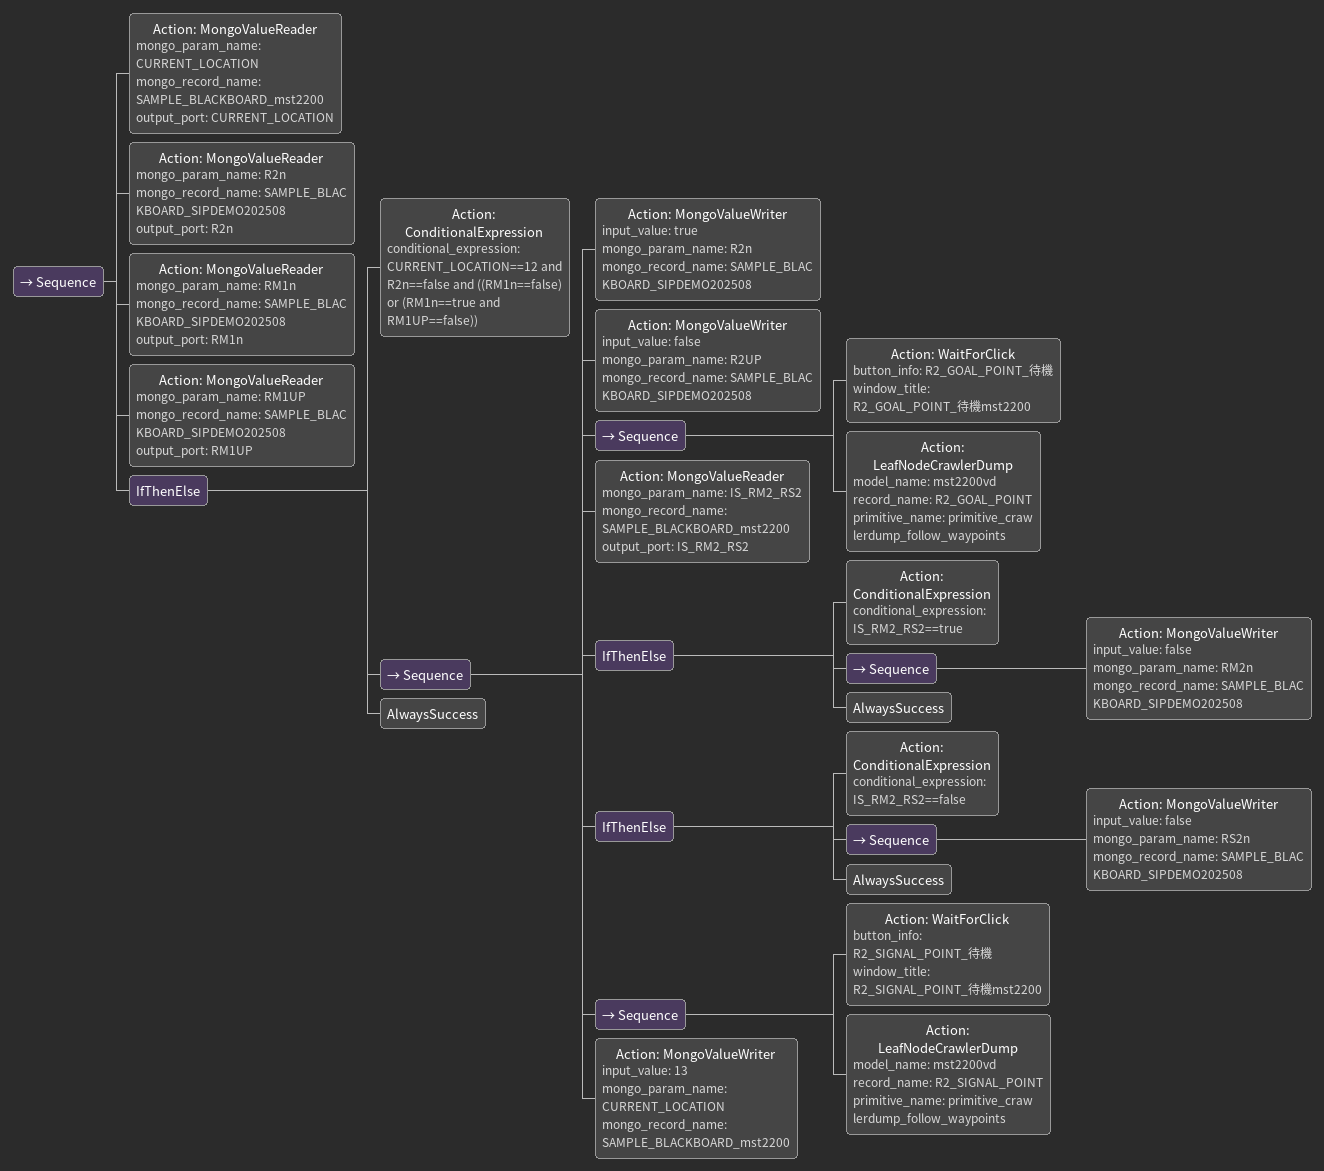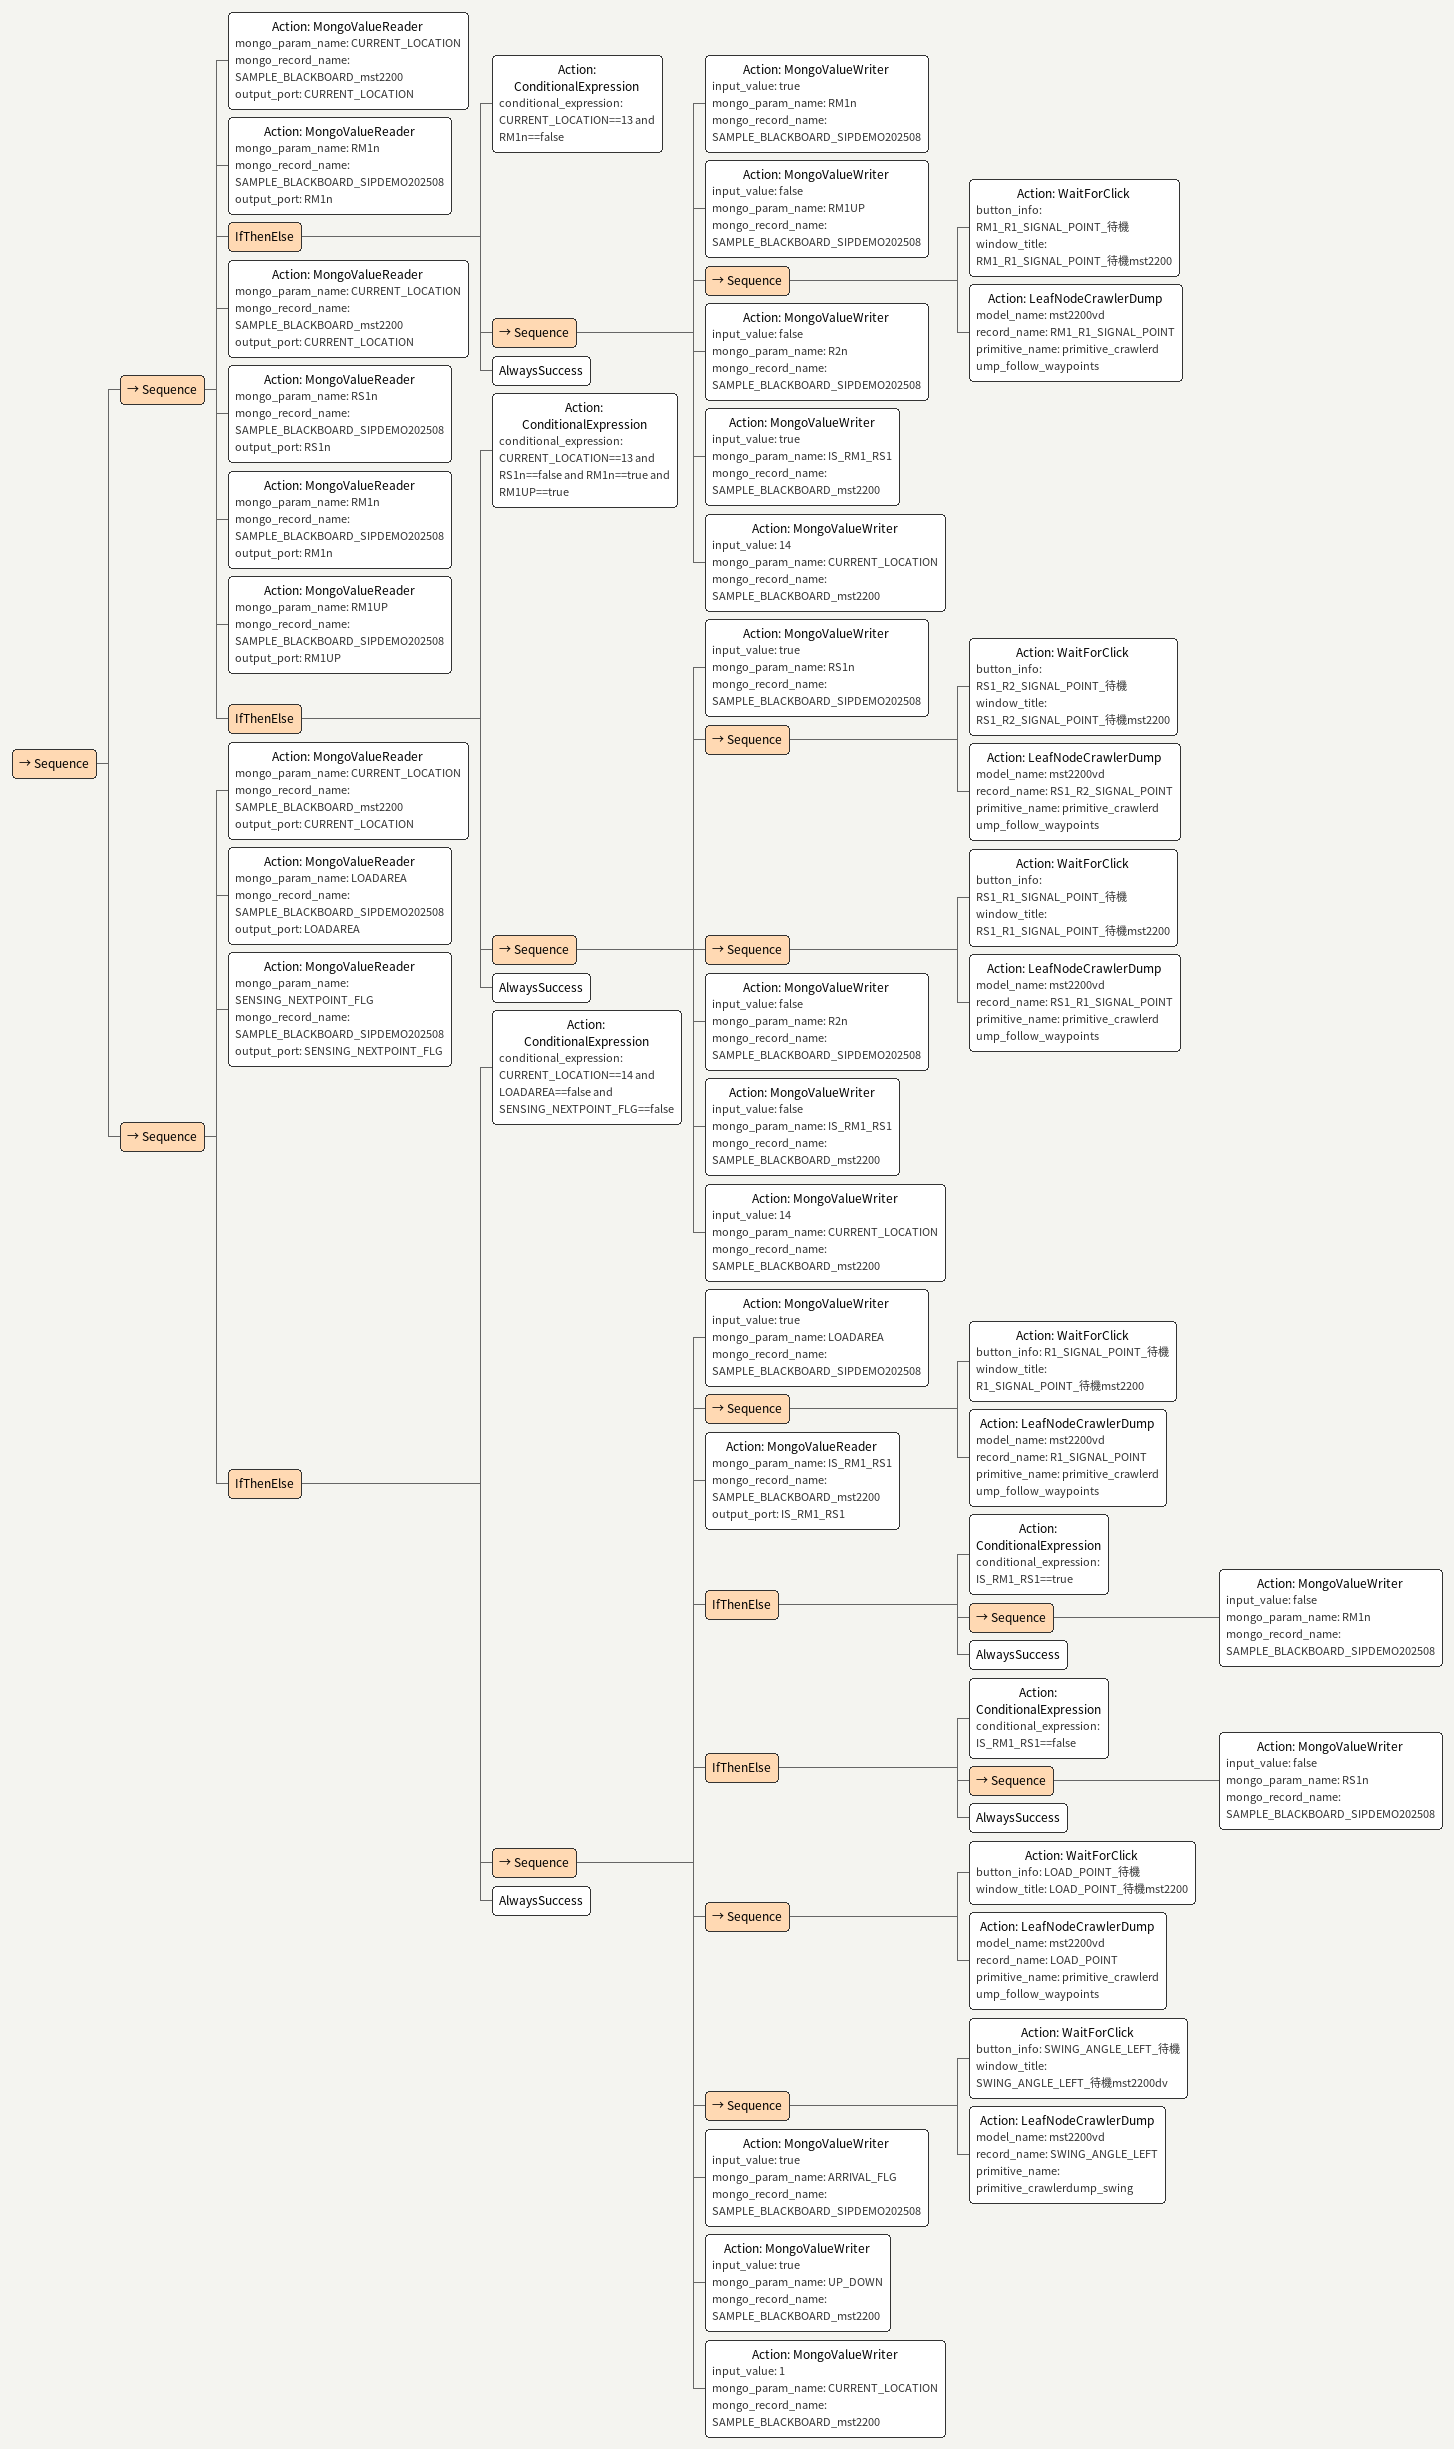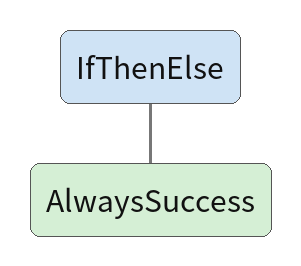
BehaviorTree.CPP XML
<Sequence>
    <Action ID="MongoValueReader" mongo_param_name="CURRENT_LOCATION" mongo_record_name="SAMPLE_BLACKBOARD_mst2200" output_port="CURRENT_LOCATION"/>
    <Action ID="MongoValueReader" mongo_param_name="R2n" mongo_record_name="SAMPLE_BLACKBOARD_SIPDEMO202508" output_port="R2n"/>
    <Action ID="MongoValueReader" mongo_param_name="RM1n" mongo_record_name="SAMPLE_BLACKBOARD_SIPDEMO202508" output_port="RM1n"/>
    <Action ID="MongoValueReader" mongo_param_name="RM1UP" mongo_record_name="SAMPLE_BLACKBOARD_SIPDEMO202508" output_port="RM1UP"/>
    <IfThenElse>
        <Action ID="ConditionalExpression" conditional_expression="CURRENT_LOCATION==12 and R2n==false and ((RM1n==false) or (RM1n==true and RM1UP==false))"/>
        <Sequence>
            <Action ID="MongoValueWriter" input_value="true" mongo_param_name="R2n" mongo_record_name="SAMPLE_BLACKBOARD_SIPDEMO202508"/>
            <Action ID="MongoValueWriter" input_value="false" mongo_param_name="R2UP" mongo_record_name="SAMPLE_BLACKBOARD_SIPDEMO202508"/>
            <Sequence>
                <Action ID="WaitForClick" button_info="R2_GOAL_POINT_待機" window_title="R2_GOAL_POINT_待機mst2200"/>
                <Action ID="LeafNodeCrawlerDump" model_name="mst2200vd" record_name="R2_GOAL_POINT" primitive_name="primitive_crawlerdump_follow_waypoints"/>
            </Sequence>
            <Action ID="MongoValueReader" mongo_param_name="IS_RM2_RS2" mongo_record_name="SAMPLE_BLACKBOARD_mst2200" output_port="IS_RM2_RS2"/>
            <IfThenElse>
                <Action ID="ConditionalExpression" conditional_expression="IS_RM2_RS2==true"/>
                <Sequence>
                    <Action ID="MongoValueWriter" input_value="false" mongo_param_name="RM2n" mongo_record_name="SAMPLE_BLACKBOARD_SIPDEMO202508"/>
                </Sequence>
                <AlwaysSuccess/>
            </IfThenElse>
            <IfThenElse>
                <Action ID="ConditionalExpression" conditional_expression="IS_RM2_RS2==false"/>
                <Sequence>
                    <Action ID="MongoValueWriter" input_value="false" mongo_param_name="RS2n" mongo_record_name="SAMPLE_BLACKBOARD_SIPDEMO202508"/>
                </Sequence>
                <AlwaysSuccess/>
            </IfThenElse>
            <Sequence>
                <Action ID="WaitForClick" button_info="R2_SIGNAL_POINT_待機" window_title="R2_SIGNAL_POINT_待機mst2200"/>
                <Action ID="LeafNodeCrawlerDump" model_name="mst2200vd" record_name="R2_SIGNAL_POINT" primitive_name="primitive_crawlerdump_follow_waypoints"/>
            </Sequence>
            <Action ID="MongoValueWriter" input_value="13" mongo_param_name="CURRENT_LOCATION" mongo_record_name="SAMPLE_BLACKBOARD_mst2200"/>
        </Sequence>
        <AlwaysSuccess/>
    </IfThenElse>
</Sequence>

<Sequence>
    <Sequence>
        <Action ID="MongoValueReader" mongo_param_name="CURRENT_LOCATION" mongo_record_name="SAMPLE_BLACKBOARD_mst2200" output_port="CURRENT_LOCATION"/>
        <Action ID="MongoValueReader" mongo_param_name="RM1n" mongo_record_name="SAMPLE_BLACKBOARD_SIPDEMO202508" output_port="RM1n"/>
        <IfThenElse>
            <Action ID="ConditionalExpression" conditional_expression="CURRENT_LOCATION==13 and RM1n==false"/>
            <Sequence>
                <Action ID="MongoValueWriter" input_value="true" mongo_param_name="RM1n" mongo_record_name="SAMPLE_BLACKBOARD_SIPDEMO202508"/>
                <Action ID="MongoValueWriter" input_value="false" mongo_param_name="RM1UP" mongo_record_name="SAMPLE_BLACKBOARD_SIPDEMO202508"/>
                <Sequence>
                    <Action ID="WaitForClick" button_info="RM1_R1_SIGNAL_POINT_待機" window_title="RM1_R1_SIGNAL_POINT_待機mst2200"/>
                    <Action ID="LeafNodeCrawlerDump" model_name="mst2200vd" record_name="RM1_R1_SIGNAL_POINT" primitive_name="primitive_crawlerdump_follow_waypoints"/>
                </Sequence>
                <Action ID="MongoValueWriter" input_value="false" mongo_param_name="R2n" mongo_record_name="SAMPLE_BLACKBOARD_SIPDEMO202508"/>
                <Action ID="MongoValueWriter" input_value="true" mongo_param_name="IS_RM1_RS1" mongo_record_name="SAMPLE_BLACKBOARD_mst2200"/>
                <Action ID="MongoValueWriter" input_value="14" mongo_param_name="CURRENT_LOCATION" mongo_record_name="SAMPLE_BLACKBOARD_mst2200"/>
            </Sequence>
            <AlwaysSuccess/>
        </IfThenElse>
        <Action ID="MongoValueReader" mongo_param_name="CURRENT_LOCATION" mongo_record_name="SAMPLE_BLACKBOARD_mst2200" output_port="CURRENT_LOCATION"/>
        <Action ID="MongoValueReader" mongo_param_name="RS1n" mongo_record_name="SAMPLE_BLACKBOARD_SIPDEMO202508" output_port="RS1n"/>
        <Action ID="MongoValueReader" mongo_param_name="RM1n" mongo_record_name="SAMPLE_BLACKBOARD_SIPDEMO202508" output_port="RM1n"/>
        <Action ID="MongoValueReader" mongo_param_name="RM1UP" mongo_record_name="SAMPLE_BLACKBOARD_SIPDEMO202508" output_port="RM1UP"/>
        <IfThenElse>
            <Action ID="ConditionalExpression" conditional_expression="CURRENT_LOCATION==13 and RS1n==false and RM1n==true and RM1UP==true"/>
            <Sequence>
                <Action ID="MongoValueWriter" input_value="true" mongo_param_name="RS1n" mongo_record_name="SAMPLE_BLACKBOARD_SIPDEMO202508"/>
                <Sequence>
                    <Action ID="WaitForClick" button_info="RS1_R2_SIGNAL_POINT_待機" window_title="RS1_R2_SIGNAL_POINT_待機mst2200"/>
                    <Action ID="LeafNodeCrawlerDump" model_name="mst2200vd" record_name="RS1_R2_SIGNAL_POINT" primitive_name="primitive_crawlerdump_follow_waypoints"/>
                </Sequence>
                <Sequence>
                    <Action ID="WaitForClick" button_info="RS1_R1_SIGNAL_POINT_待機" window_title="RS1_R1_SIGNAL_POINT_待機mst2200"/>
                    <Action ID="LeafNodeCrawlerDump" model_name="mst2200vd" record_name="RS1_R1_SIGNAL_POINT" primitive_name="primitive_crawlerdump_follow_waypoints"/>
                </Sequence>
                <Action ID="MongoValueWriter" input_value="false" mongo_param_name="R2n" mongo_record_name="SAMPLE_BLACKBOARD_SIPDEMO202508"/>
                <Action ID="MongoValueWriter" input_value="false" mongo_param_name="IS_RM1_RS1" mongo_record_name="SAMPLE_BLACKBOARD_mst2200"/>
                <Action ID="MongoValueWriter" input_value="14" mongo_param_name="CURRENT_LOCATION" mongo_record_name="SAMPLE_BLACKBOARD_mst2200"/>
            </Sequence>
            <AlwaysSuccess/>
        </IfThenElse>
    </Sequence>
    <Sequence>
        <Action ID="MongoValueReader" mongo_param_name="CURRENT_LOCATION" mongo_record_name="SAMPLE_BLACKBOARD_mst2200" output_port="CURRENT_LOCATION"/>
        <Action ID="MongoValueReader" mongo_param_name="LOADAREA" mongo_record_name="SAMPLE_BLACKBOARD_SIPDEMO202508" output_port="LOADAREA"/>
        <Action ID="MongoValueReader" mongo_param_name="SENSING_NEXTPOINT_FLG" mongo_record_name="SAMPLE_BLACKBOARD_SIPDEMO202508" output_port="SENSING_NEXTPOINT_FLG"/>
        <IfThenElse>
            <Action ID="ConditionalExpression" conditional_expression="CURRENT_LOCATION==14 and LOADAREA==false and SENSING_NEXTPOINT_FLG==false"/>
            <Sequence>
                <Action ID="MongoValueWriter" input_value="true" mongo_param_name="LOADAREA" mongo_record_name="SAMPLE_BLACKBOARD_SIPDEMO202508"/>
                <Sequence>
                    <Action ID="WaitForClick" button_info="R1_SIGNAL_POINT_待機" window_title="R1_SIGNAL_POINT_待機mst2200"/>
                    <Action ID="LeafNodeCrawlerDump" model_name="mst2200vd" record_name="R1_SIGNAL_POINT" primitive_name="primitive_crawlerdump_follow_waypoints"/>
                </Sequence>
                <Action ID="MongoValueReader" mongo_param_name="IS_RM1_RS1" mongo_record_name="SAMPLE_BLACKBOARD_mst2200" output_port="IS_RM1_RS1"/>
                <IfThenElse>
                    <Action ID="ConditionalExpression" conditional_expression="IS_RM1_RS1==true"/>
                    <Sequence>
                        <Action ID="MongoValueWriter" input_value="false" mongo_param_name="RM1n" mongo_record_name="SAMPLE_BLACKBOARD_SIPDEMO202508"/>
                    </Sequence>
                    <AlwaysSuccess/>
                </IfThenElse>
                <IfThenElse>
                    <Action ID="ConditionalExpression" conditional_expression="IS_RM1_RS1==false"/>
                    <Sequence>
                        <Action ID="MongoValueWriter" input_value="false" mongo_param_name="RS1n" mongo_record_name="SAMPLE_BLACKBOARD_SIPDEMO202508"/>
                    </Sequence>
                    <AlwaysSuccess/>
                </IfThenElse>
                <Sequence>
                    <Action ID="WaitForClick" button_info="LOAD_POINT_待機" window_title="LOAD_POINT_待機mst2200"/>
                    <Action ID="LeafNodeCrawlerDump" model_name="mst2200vd" record_name="LOAD_POINT" primitive_name="primitive_crawlerdump_follow_waypoints"/>
                </Sequence>
                <Sequence>
                    <Action ID="WaitForClick" button_info="SWING_ANGLE_LEFT_待機" window_title="SWING_ANGLE_LEFT_待機mst2200dv"/>
                    <Action ID="LeafNodeCrawlerDump" model_name="mst2200vd" record_name="SWING_ANGLE_LEFT" primitive_name="primitive_crawlerdump_swing"/>
                </Sequence>
                <Action ID="MongoValueWriter" input_value="true" mongo_param_name="ARRIVAL_FLG" mongo_record_name="SAMPLE_BLACKBOARD_SIPDEMO202508"/>
                <Action ID="MongoValueWriter" input_value="true" mongo_param_name="UP_DOWN" mongo_record_name="SAMPLE_BLACKBOARD_mst2200"/>
                <Action ID="MongoValueWriter" input_value="1" mongo_param_name="CURRENT_LOCATION" mongo_record_name="SAMPLE_BLACKBOARD_mst2200"/>
            </Sequence>
            <AlwaysSuccess/>
        </IfThenElse>
    </Sequence>
</Sequence>

<IfThenElse>
    <AlwaysSuccess/>
</IfThenElse>
